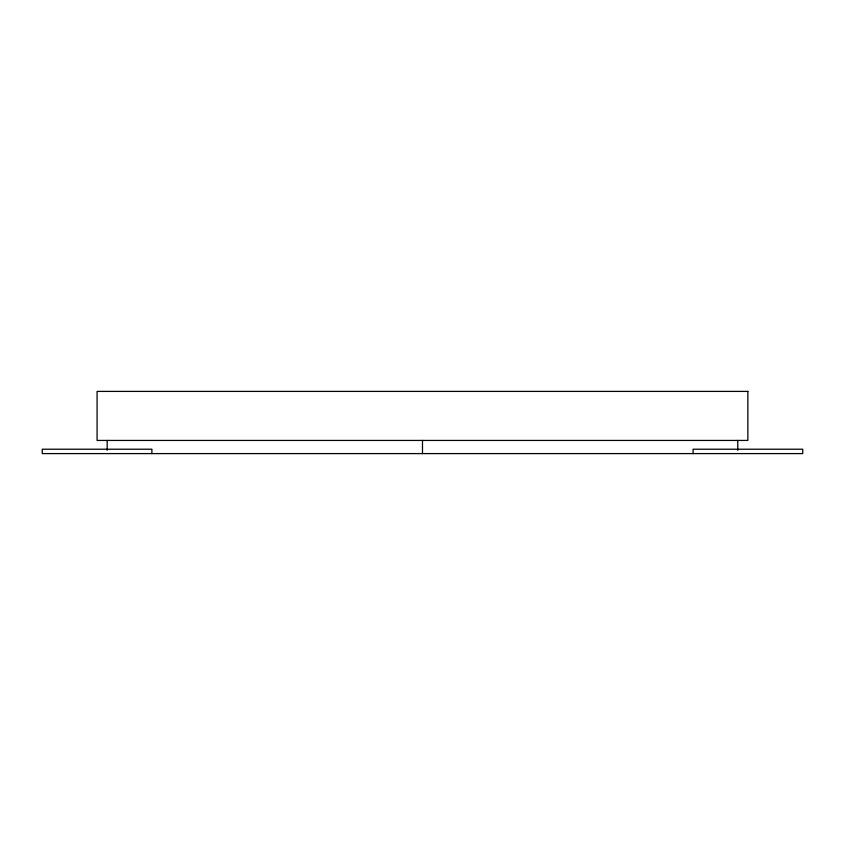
<?xml version="1.0" encoding="UTF-8"?>
<svg xmlns="http://www.w3.org/2000/svg" width="845" height="845" viewBox="0 0 845 845"><rect width="100%" height="100%" fill="white"/><g stroke="black" fill="none" stroke-linecap="round" stroke-linejoin="round"><path stroke-width="1.27" d="M737.759 440.435L737.759 450.311M693.101 453.596L693.101 449.213L802.75 449.213L802.75 453.596L42.25 453.596L42.25 449.213L151.899 449.213L151.899 453.596M422.489 440.435L422.489 453.596M107.178 440.435L107.178 450.311M747.867 391.404L97.08 391.404L97.08 440.435L747.867 440.435L747.867 391.404"/></g></svg>
